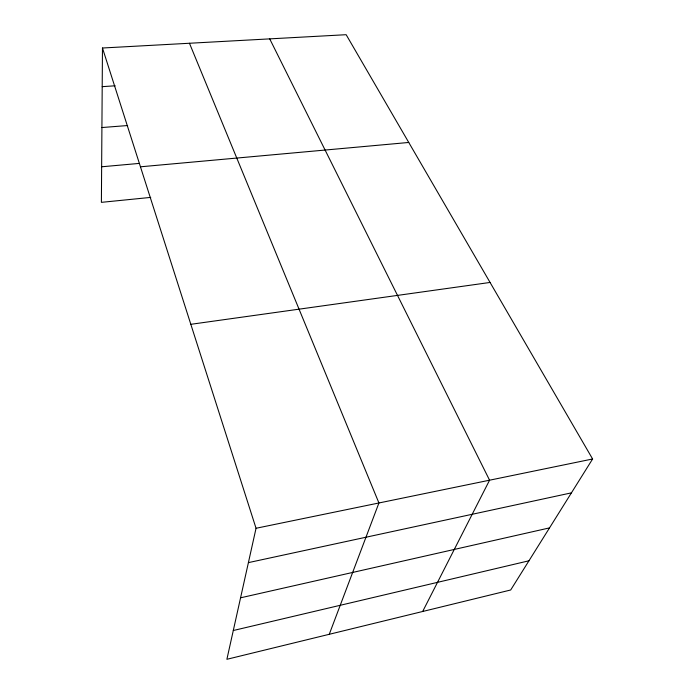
<?xml version="1.0" encoding="UTF-8"?>
<svg xmlns="http://www.w3.org/2000/svg" width="694" height="694" viewBox="0 0 694 694"><rect width="100%" height="100%" fill="white"/><g stroke="black" fill="none" stroke-linecap="round" stroke-linejoin="round"><path stroke-width="1.04" d="M102.469 48.007L256.043 528.273L226.886 659.3L510.697 589.987L592.607 458.986L346.159 34.7L102.469 48.007L101.393 202.344L150.728 197.4M329.26 634.299L378.924 502.976L189.462 43.262M422.663 611.492L489.565 480.196L269.714 38.873M233.288 630.516L528.958 560.787M240.566 597.812L549.518 527.891M248.4 562.626L571.431 492.853M256.043 528.273L592.607 458.986M190.824 324.315L490.068 282.449M101.636 166.786L139.355 163.402M140.457 166.803L408.749 142.461M101.914 127.54L127.627 125.536M102.2 86.655L115.169 85.796"/></g></svg>
